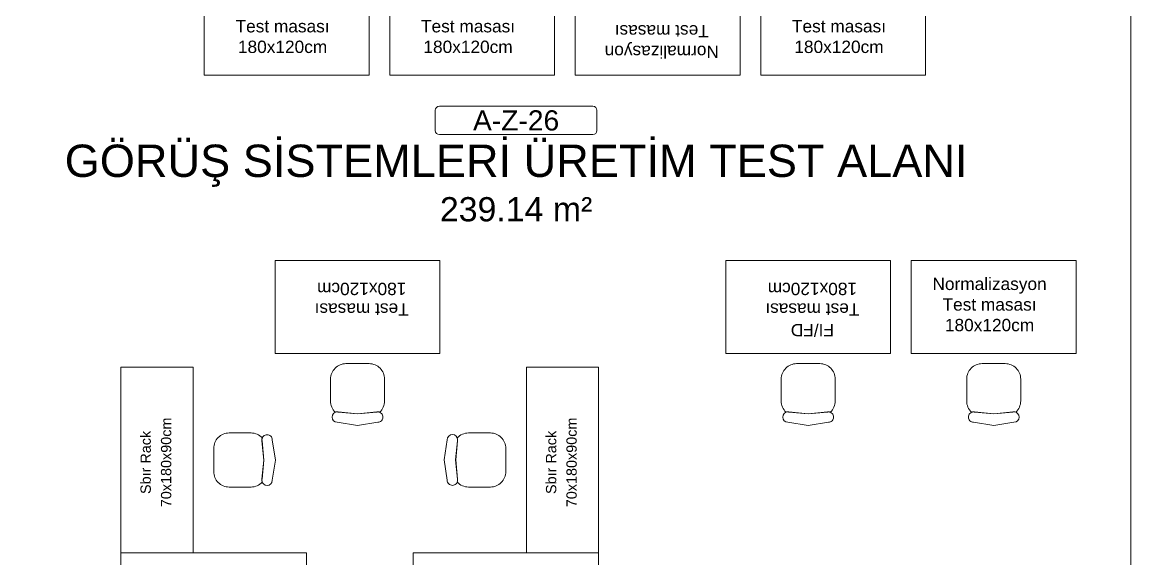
# Model space of a CAD drawing. Header units: centimetres. Extents: x 394264 to 551709, y 50011 to 59011.
# Drawn here: x 507209 to 508304, y 52765 to 53285 of the extents above; entities that cross this region are included whole.
import ezdxf
from ezdxf.enums import TextEntityAlignment as Align

# ---------------------------------------------------------------- set-up
doc = ezdxf.new("R2010")
doc.units = ezdxf.units.CM
doc.linetypes.add('DASHDOT', pattern=[25.4, 12.7, -6.35, 0, -6.35])
doc.layers.get('0').update_dxf_attribs({"lineweight": 9})
doc.layers.add('-MH_Ad', color=1, linetype='Continuous', lineweight=9, true_color=0xff0000)
for name, color, linetype, lineweight in [('0-KRCN-MİMARİ-220526', 8, 'Continuous', 9), ('A_Aks', 30, 'DASHDOT', 9), ('M00_Mahal_No$0$MH_Alan', 51, 'Continuous', 9), ('MH_Alan', 51, 'Continuous', 9), ('TF_Cihaz', 20, 'Continuous', 13), ('TF_Mobilya', 142, 'Continuous', 9)]:
    doc.layers.add(name, color=color, linetype=linetype, lineweight=lineweight)
doc.layers.add('TF_Cihaz_yazı', color=5, linetype='Continuous')
doc.styles.add('M00_Mahal_No$0$Kalin01', font='swissk.ttf')
doc.styles.add('M00_Mahal_No$0$Normal', font='swiss.ttf')
doc.styles.add('MP_KAPI_POZ', font='arial.ttf')

# ---------------------------------------------------------------- blocks, each defined once
blk = doc.blocks.new('a_aks')
at = {"layer": 'A_Aks', "color": 8, "ltscale": 200}
for p, q in [((2830.000000000058, 5308.0450796808), (2830.000000000058, -831.106563904963)), ((3230.000000000058, 5308.0450796808), (3230.000000000058, -831.106563904963)), ((3630.000000000058, 5308.0450796808), (3630.000000000058, -831.106563904963))]:
    blk.add_line(p, q, dxfattribs=at)
blk = doc.blocks.new('mimari_yeni_durum')
at = {"layer": 'A_Aks', "color": 8}
blk.add_blockref('a_aks', (0, 0), dxfattribs=at)
blk = doc.blocks.new('görüş_sis_üretim_alanı')
at = {"color": 8}
for p, q in [((1287.338893650471, 634.5), (1264.858806996936, 634.5)), ((1724.74004332671, 634.5), (1702.259956673175, 634.5)), ((1882.259956673173, 634.5), (1904.740043326708, 634.5)), ((1249.872082561236, 619.4796285586308), (1249.872082561236, 604.4592571172616)), ((1302.32561808617, 598.3015572111726), (1302.32561808617, 619.4796285586308)), ((1687.273232237476, 619.4796285586308), (1687.273232237476, 604.4592571172616)), ((1739.72676776241, 598.3015572111726), (1739.72676776241, 619.4796285586308)), ((1867.273232237474, 598.3015572111726), (1867.273232237474, 619.4796285586308)), ((1919.726767762408, 619.4796285586308), (1919.726767762408, 604.4592571172616)), ((1249.872082561236, 604.4592571172616), (1249.872082561236, 598.3015572111726)), ((1687.273232237476, 604.4592571172616), (1687.273232237476, 598.3015572111726)), ((1919.726767762408, 604.4592571172616), (1919.726767762408, 598.3015572111726)), ((1257.364564558802, 587.6680517249697), (1276.022610108939, 585.8467643464537)), ((1257.364564558802, 587.5865659596202), (1276.022610108939, 585.7652785810133)), ((1276.022610108939, 585.8467643464537), (1294.680655409284, 587.6680517249697)), ((1276.022610108939, 585.7652785810133), (1294.680655409284, 587.5865659596202)), ((1694.765714235042, 587.6680517249697), (1713.423759785179, 585.8467643464537)), ((1694.765714235042, 587.5865659596202), (1713.423759785179, 585.7652785810133)), ((1713.423759785179, 585.8467643464537), (1732.081805085523, 587.6680517249697)), ((1713.423759785179, 585.7652785810133), (1732.081805085523, 587.5865659596202)), ((1893.576240214705, 585.8467643464537), (1874.91819491436, 587.6680517249697)), ((1893.576240214705, 585.7652785810133), (1874.91819491436, 587.5865659596202)), ((1912.234285764842, 587.6680517249697), (1893.576240214705, 585.8467643464537)), ((1912.234285764842, 587.5865659596202), (1893.576240214705, 585.7652785810133)), ((1275.97611054924, 574.5147144565381), (1256.397123039402, 577.61252938096)), ((1275.97611054924, 574.4999999999636), (1275.97611054924, 574.5147144565381)), ((1276.022610108939, 574.5073572282963), (1275.97611054924, 574.4999999999636)), ((1276.069109418844, 574.4999999999636), (1276.022610108939, 574.5073572282963)), ((1295.648097178455, 577.61252938096), (1276.069109418844, 574.5147144565381)), ((1276.069109418844, 574.5147144565381), (1276.069109418844, 574.4999999999636)), ((1713.377260225479, 574.5147144565381), (1693.798272715641, 577.61252938096)), ((1713.377260225479, 574.4999999999636), (1713.377260225479, 574.5147144565381)), ((1713.423759785179, 574.5073572282963), (1713.377260225479, 574.4999999999636)), ((1713.470259095084, 574.4999999999636), (1713.423759785179, 574.5073572282963)), ((1733.049246854695, 577.61252938096), (1713.470259095084, 574.5147144565381)), ((1713.470259095084, 574.5147144565381), (1713.470259095084, 574.4999999999636)), ((1873.950753145189, 577.61252938096), (1893.5297409048, 574.5147144565381)), ((1893.5297409048, 574.5147144565381), (1893.5297409048, 574.4999999999636)), ((1893.5297409048, 574.4999999999636), (1893.576240214705, 574.5073572282963)), ((1893.576240214705, 574.5073572282963), (1893.622739774404, 574.4999999999636)), ((1893.622739774404, 574.5147144565381), (1913.201727284242, 577.61252938096)), ((1893.622739774404, 574.4999999999636), (1893.622739774404, 574.5147144565381)), ((1172.698442788944, 567.2267677622349), (1151.520371441486, 567.2267677622349)), ((1185.153235653663, 540.9237597850042), (1183.331948275147, 559.5818050853486)), ((1185.234721419103, 540.9237597850042), (1183.413434040496, 559.5818050853486)), ((1193.387470619156, 560.5492468545199), (1196.485285543578, 540.9702590949091)), ((1360.014714456771, 541.1227397741714), (1363.112529381193, 560.7017272840094)), ((1373.086565959853, 559.734285764609), (1371.265278581246, 541.0762402144719)), ((1373.168051725203, 559.734285764609), (1371.346764346687, 541.0762402144719)), ((1389.959257117494, 567.2267677621749), (1383.801557211405, 567.2267677621749)), ((1404.979628558864, 567.2267677621749), (1389.959257117494, 567.2267677621749)), ((1136.500000000116, 552.2400433265357), (1136.500000000116, 529.7599566730005)), ((1420.000000000233, 529.7599566729405), (1420.000000000233, 552.2400433264756)), ((1183.331948275147, 522.2657142348671), (1185.153235653663, 540.9237597850042)), ((1183.413434040496, 522.2657142348671), (1185.234721419103, 540.9237597850042)), ((1196.485285543578, 540.8772602253048), (1193.387470619156, 521.2982727154667)), ((1196.485285543578, 540.9702590949091), (1196.500000000153, 540.9702590949091)), ((1196.500000000153, 540.8772602253048), (1196.485285543578, 540.8772602253048)), ((1196.500000000153, 540.9702590949091), (1196.49264277182, 540.9237597850042)), ((1196.49264277182, 540.9237597850042), (1196.500000000153, 540.8772602253048)), ((1360.007357228529, 541.0762402144719), (1360.000000000196, 541.1227397741714)), ((1360.000000000196, 541.1227397741714), (1360.014714456771, 541.1227397741714)), ((1360.000000000196, 541.029740904567), (1360.007357228529, 541.0762402144719)), ((1360.014714456771, 541.029740904567), (1360.000000000196, 541.029740904567)), ((1363.112529381193, 521.4507531449563), (1360.014714456771, 541.029740904567)), ((1371.265278581246, 541.0762402144719), (1373.086565959853, 522.4181949141275)), ((1371.346764346687, 541.0762402144719), (1373.168051725203, 522.4181949141275)), ((1151.520371441486, 514.7732322373013), (1166.540742882855, 514.7732322373013)), ((1166.540742882855, 514.7732322373013), (1172.698442788944, 514.7732322373013)), ((1383.801557211405, 514.7732322372412), (1404.979628558864, 514.7732322372412))]:
    blk.add_line(p, q, dxfattribs=at)
for centre, radius, start, end in [((1264.875630499759, 619.4964520614776), 15.00355737062958, 90.0642458242758, 180.0642458243279), ((1287.322070147648, 619.4964520614776), 15.00355737062957, 359.9357541756721, 89.9357541757242), ((1702.276780175998, 619.4964520614776), 15.00355737062958, 90.0642458242758, 180.0642458243279), ((1724.723219823887, 619.4964520614776), 15.00355737062957, 359.9357541756721, 89.9357541757242), ((1882.276780175996, 619.4964520614776), 15.00355737062957, 90.0642458242758, 180.0642458243279), ((1904.723219823885, 619.4964520614776), 15.00355737062958, 359.9357541756721, 89.9357541757242), ((1264.887142415486, 598.2892891718366), 15.0150648660318, 179.9531865525263, 226.7734159277499), ((1287.310609248274, 598.2892416553768), 15.01501388860716, 312.9892705947901, 0.04699492456436882), ((1702.288292091725, 598.2892891718366), 15.0150648660318, 179.9531865525263, 226.7734159277499), ((1724.711758924514, 598.2892416553768), 15.01501388860716, 312.9892705947901, 0.04699492456436882), ((1882.28824107537, 598.2892416553768), 15.01501388860716, 179.9530050754356, 227.0107294052099), ((1904.711707908158, 598.2892891718366), 15.0150648660318, 313.2265840722501, 0.04681344747370842), ((1151.503547938639, 552.2232198237125), 15.00355737062957, 89.93575417567209, 179.9357541757242), ((1172.71075834474, 552.2117589243389), 15.01501388860716, 42.98927059479016, 90.04699492456439), ((1383.789289172069, 552.2117079079253), 15.01506486603181, 89.9531865525263, 136.7734159277407), ((1404.99645206171, 552.2232198236525), 15.0035573706296, 0.0642458242757939, 90.06424582432791), ((1151.503547938639, 529.7767801758237), 15.00355737062958, 180.0642458242758, 270.0642458243279), ((1404.99645206171, 529.7767801757636), 15.00355737062958, 269.9357541756721, 359.9357541757242), ((1172.71071082828, 529.7882920915508), 15.0150648660318, 269.9531865525263, 316.7734159277406), ((1383.78924165561, 529.7882410751372), 15.01501388860718, 222.9892705947902, 270.0469949245644)]:
    blk.add_arc(centre, radius, start, end, dxfattribs=at)
for centre, major_axis, ratio, start_param, end_param in [((1256.397122932489, 582.687508209412), (-4.507487134243108e-15, -5.074979344538641), 0.992781984588984, 3.14159263237028, 4.71238890488153), ((1256.397122932489, 582.6875087254593), (-4.507487134243824e-15, -5.074979344539447), 0.992781984588984, -1.570796300619888, 2.12193549635599e-08), ((1256.397123613155, 582.606017596001), (-4.507491440176758e-15, -5.074984192588937), 0.9927819845889841, -3.141592539712718, -2.77762480497733), ((1256.397123513907, 582.6875106660482), (-4.507484952387279e-15, -5.074976887987369), 0.992781984588984, 2.948377082929941, 3.141592747764788), ((1256.397123513885, 582.6060249005168), (-4.507484952449736e-15, -5.074976888057687), 0.9927819845889839, 2.948377082930679, 3.141592747762852), ((1295.648096454293, 582.6875108242093), (-1.740843384664546e-14, 5.074976729765149), 0.9927820003209198, -1.437291705821697e-07, 0.1932155736812054), ((1295.648096454315, 582.6060250587689), (6.215054007931804e-16, 5.074976729828524), 0.9927820003209198, -1.437273546803314e-07, 0.1932155736806125), ((1295.648097422063, 582.6875086791661), (-1.740844120474856e-14, 5.074978874828992), 0.9927820003209201, -1.570796343845732, 4.835161996193366e-08), ((1295.648096168779, 582.6060148807046), (6.215066472468001e-16, 5.074986907894727), 0.99278200032092, -0.3868147344179186, -2.003990402800579e-07), ((1295.648097422063, 582.6875082557963), (-1.740844120475143e-14, 5.074978874829828), 0.9927820003209198, 3.141592605238328, 4.712389046763695), ((1693.798272608728, 582.687508209412), (-4.507487134243108e-15, -5.074979344538641), 0.992781984588984, 3.14159263237028, 4.71238890488153), ((1693.798272608728, 582.6875087254593), (-4.507487134243824e-15, -5.074979344539447), 0.992781984588984, -1.570796300619888, 2.12193549635599e-08), ((1693.798273289394, 582.606017596001), (-4.507491440176758e-15, -5.074984192588937), 0.9927819845889841, -3.141592539712718, -2.77762480497733), ((1693.798273190147, 582.6875106660482), (-4.507484952387279e-15, -5.074976887987369), 0.992781984588984, 2.948377082929941, 3.141592747764788), ((1693.798273190125, 582.6060249005168), (-4.507484952449736e-15, -5.074976888057687), 0.9927819845889839, 2.948377082930679, 3.141592747762852), ((1733.049246130533, 582.6875108242093), (-1.740843384664546e-14, 5.074976729765149), 0.9927820003209198, -1.437291705821697e-07, 0.1932155736812054), ((1733.049246130555, 582.6060250587689), (6.215054007931804e-16, 5.074976729828524), 0.9927820003209198, -1.437273546803314e-07, 0.1932155736806125), ((1733.049247098303, 582.6875086791661), (-1.740844120474856e-14, 5.074978874828992), 0.9927820003209201, -1.570796343845732, 4.835161996193366e-08), ((1733.049245845019, 582.6060148807046), (6.215066472468001e-16, 5.074986907894727), 0.99278200032092, -0.3868147344179186, -2.003990402800579e-07), ((1733.049247098303, 582.6875082557963), (-1.740844120475143e-14, 5.074978874829828), 0.9927820003209198, 3.141592605238328, 4.712389046763695), ((1188.31249132095, 560.549247098128), (-5.074978874828992, -1.690307518896425e-14), 0.9927820003209201, -1.570796343845732, 4.835161996193366e-08), ((1188.312489175907, 560.5492461303584), (-5.074976729765149, -1.690306804446645e-14), 0.9927820003209198, -1.437291705821697e-07, 0.1932155736812054), ((1188.393985119412, 560.5492458448443), (-5.074986907894727, 1.126873462963191e-15), 0.99278200032092, -0.3868147344179186, -2.003990402800579e-07), ((1188.393974941348, 560.5492461303802), (-5.074976729828524, 1.126871202978502e-15), 0.9927820003209198, -1.437273546803314e-07, 0.1932155736806125), ((1188.31249174432, 560.549247098128), (-5.074978874829828, -1.690307518896704e-14), 0.9927820003209198, 3.141592605238328, 4.712389046763695), ((1368.187508725692, 560.7017273909223), (-5.074979344539451, 2.759109629679954e-15), 0.9927819845889841, -1.570796300619888, 2.12193549635599e-08), ((1368.187508209645, 560.7017273909223), (-5.074979344538646, 2.759109629679515e-15), 0.992781984588984, 3.14159263237028, 4.71238890488153), ((1368.106017596234, 560.7017267102565), (-5.074984192588942, 2.759112265414825e-15), 0.9927819845889843, -3.141592539712718, -2.77762480497733), ((1368.10602490075, 560.701726809526), (-5.074976888057691, 2.75910829416664e-15), 0.9927819845889839, 2.948377082930679, 3.141592747762852), ((1368.187510666281, 560.7017268095042), (-5.074976887987374, 2.759108294128409e-15), 0.992781984588984, 2.948377082929941, 3.141592747764788), ((1188.312489334068, 521.298273189972), (5.074976887987369, -5.012850770322048e-15), 0.992781984588984, 2.948377082929941, 3.141592747764788), ((1188.312491790704, 521.2982726085538), (5.074979344538641, -5.012853196801066e-15), 0.992781984588984, 3.14159263237028, 4.71238890488153), ((1188.3939750996, 521.2982731899501), (5.074976888057687, -5.012850770391505e-15), 0.9927819845889839, 2.948377082930679, 3.141592747762852), ((1188.393982404115, 521.2982732892197), (5.074984192588937, -5.012857985503201e-15), 0.9927819845889841, -3.141592539712718, -2.77762480497733), ((1188.312491274657, 521.2982726085538), (5.074979344539447, -5.012853196801863e-15), 0.992781984588984, -1.570796300619888, 2.12193549635599e-08), ((1368.187508256029, 521.4507529013481), (5.074978874829832, 1.915681854749599e-14), 0.9927820003209198, 3.141592605238328, 4.712389046763695), ((1368.187508679399, 521.4507529013481), (5.074978874828996, 1.915681854749284e-14), 0.9927820003209201, -1.570796343845732, 4.835161996193366e-08), ((1368.106014880937, 521.4507541546318), (5.074986907894732, 1.126873462963192e-15), 0.99278200032092, -0.3868147344179186, -2.003990402800579e-07), ((1368.106025059002, 521.4507538690959), (5.074976729828529, 1.126871202978503e-15), 0.9927820003209198, -1.437273546803314e-07, 0.1932155736806125), ((1368.187510824442, 521.4507538691178), (5.074976729765154, 1.915681045039533e-14), 0.9927820003209198, -1.437291705821697e-07, 0.1932155736812054)]:
    blk.add_ellipse(centre, major_axis=major_axis, ratio=ratio, start_param=start_param, end_param=end_param, dxfattribs=at)
at = {"color": 8, "extrusion": (0, 0, -1)}
for centre, major_axis, ratio, start_param, end_param in [((1873.950752901581, 582.6875086791661), (1.865145253170851e-14, 5.074978874828992), 0.9927820003209201, -1.570796343845732, 4.835161996193366e-08), ((1873.950752901581, 582.6875082557963), (1.865145253171158e-14, 5.074978874829828), 0.9927820003209198, 3.141592605238328, 4.712389046763695), ((1873.950754154865, 582.6060148807046), (6.215066472468001e-16, 5.074986907894727), 0.99278200032092, -0.3868147344179186, -2.003990402800579e-07), ((1873.950753869351, 582.6875108242093), (1.865144464821629e-14, 5.074976729765149), 0.9927820003209198, -1.437291705821697e-07, 0.1932155736812054), ((1873.950753869329, 582.6060250587689), (6.215054007931804e-16, 5.074976729828524), 0.9927820003209198, -1.437273546803314e-07, 0.1932155736806125), ((1913.201726809737, 582.6875106660482), (3.264474112063173e-15, -5.074976887987369), 0.992781984588984, 2.948377082929941, 3.141592747764788), ((1913.201726809759, 582.6060249005168), (3.264474112108407e-15, -5.074976888057687), 0.9927819845889839, 2.948377082930679, 3.141592747762852), ((1913.201727391155, 582.687508209412), (3.264475692237472e-15, -5.074979344538641), 0.992781984588984, 3.14159263237028, 4.71238890488153), ((1913.201726710489, 582.606017596001), (3.264478810741266e-15, -5.074984192588937), 0.9927819845889841, -3.141592539712718, -2.77762480497733), ((1913.201727391155, 582.6875087254593), (3.264475692237991e-15, -5.074979344539447), 0.992781984588984, -1.570796300619888, 2.12193549635599e-08)]:
    blk.add_ellipse(centre, major_axis=major_axis, ratio=ratio, start_param=start_param, end_param=end_param, dxfattribs=at)
at = {"layer": 'TF_Cihaz', "color": 8}
for points in [[(1116.500000000175, 630.9999999998257), (1046.500000000175, 630.9999999998256), (1046.500000000175, 450.9999999998254), (1116.500000000175, 450.9999999998254)], [(1510.000000000175, 630.9999999997674), (1440.000000000175, 630.9999999997674), (1440.000000000175, 450.9999999997672), (1510.000000000175, 450.9999999997672)], [(1226.500000000175, 450.999999999826), (1046.500000000174, 450.9999999998259), (1046.500000000174, 30.99999999982534), (1226.500000000175, 30.99999999982538)], [(1510.000000000175, 450.9999999998258), (1330.000000000174, 450.9999999998257), (1330.000000000174, 30.99999999982534), (1510.000000000175, 30.99999999982538)]]:
    blk.add_lwpolyline(points, close=True, dxfattribs=at)
at = {"layer": 'TF_Mobilya', "color": 8}
for points in [[(1287.357315561036, 914.5), (1287.357315561036, 1004.5), (1127.357315561036, 1004.5), (1127.357315561036, 914.5)], [(1467.357315561036, 914.5), (1467.357315561036, 1004.5), (1307.357315561036, 1004.5), (1307.357315561036, 914.5)], [(1487.357315561036, 1004.5), (1487.357315561036, 914.5), (1647.357315561036, 914.5), (1647.357315561036, 1004.5)], [(1827.357315561036, 914.5), (1827.357315561036, 1004.5), (1667.357315561036, 1004.5), (1667.357315561036, 914.5)], [(1196.098850323702, 734.5), (1196.098850323702, 644.5), (1356.098850323702, 644.5), (1356.098850323702, 734.5)], [(1633.499999999942, 734.5), (1633.499999999942, 644.5), (1793.499999999942, 644.5), (1793.499999999942, 734.5)], [(1973.499999999942, 644.5), (1973.499999999942, 734.5), (1813.499999999942, 734.5), (1813.499999999942, 644.5)]]:
    blk.add_lwpolyline(points, close=True, dxfattribs=at)
at = {"layer": 'TF_Cihaz_yazı', "color": 8, "style": 'MP_KAPI_POZ'}
for s, height, p in [('70x180x90cm', 10.00000000000002, (1090.301121183904, 538.6729743478355)), ('70x180x90cm', 10.00000000000001, (1483.801121183904, 538.6729743477773)), ('Sbır Rack', 10.00000000000002, (1070.456646422623, 538.6729743478355)), ('Sbır Rack', 10.00000000000001, (1463.956646422623, 538.6729743477773))]:
    blk.add_text(s, height=height, rotation=90, dxfattribs=at).set_placement(p, align=Align.MIDDLE_CENTER)
at = {"layer": 'TF_Mobilya', "color": 8, "style": 'MP_KAPI_POZ'}
for s, p in [('Test masası', (1203.33682931622, 961.9776647874969)), ('Test masası', (1383.33682931622, 961.9776647874969)), ('Test masası', (1743.33682931622, 961.9776647874969)), ('180x120cm', (1203.33682931622, 941.9776647874969)), ('180x120cm', (1383.33682931622, 941.9776647874969)), ('180x120cm', (1743.33682931622, 941.9776647874969)), ('Normalizasyon', (1889.479513755126, 711.9776647874969)), ('Test masası', (1889.479513755126, 691.9776647874969)), ('180x120cm', (1889.479513755126, 671.9776647874969))]:
    blk.add_text(s, height=12, dxfattribs=at).set_placement(p, align=Align.MIDDLE_CENTER)
for s, p in [('Test masası', (1571.377801805851, 957.0223352125031)), ('Normalizasyon', (1571.377801805851, 937.0223352125031)), ('180x120cm', (1280.119336568518, 707.0223352125031)), ('180x120cm', (1717.520486244757, 707.0223352125031)), ('Test masası', (1280.119336568518, 687.0223352125031)), ('Test masası', (1717.520486244757, 687.0223352125031)), ('FI/FD', (1717.520486244757, 667.0223352125031))]:
    blk.add_text(s, height=12, rotation=180, dxfattribs=at).set_placement(p, align=Align.MIDDLE_CENTER)
blk = doc.blocks.new('M00_Mahal_No$0$MHL')
at = {"color": 0, "linetype": 'ByBlock', "lineweight": -2}
blk.add_lwpolyline([(-100, -5.00000000372529), (-100, -30.00000000372529, 0.4142135623730951), (-95, -35.00000000372529), (95, -35.00000000372529, 0.4142135623730951), (100, -30.00000000372529), (100, -5.00000000372529, 0.4142135623730951), (95, -3.725290298461914e-09), (-95, -3.725290298461914e-09, 0.4142135623730951)], format="xyb", close=True, dxfattribs=at)
for tag, height, style, p in [('MAHALNO', 25, 'M00_Mahal_No$0$Kalin01', (0, -17.5)), ('MAHALADI', 40, 'M00_Mahal_No$0$Normal', (0, -67.5))]:
    blk.add_attdef(tag, text='', height=height, dxfattribs=dict(at, style=style)).set_placement(p, align=Align.MIDDLE_CENTER)
at = {"layer": 'M00_Mahal_No$0$MH_Alan', "style": 'M00_Mahal_No$0$Normal'}
blk.add_attdef('ALAN', text='', height=40, dxfattribs=at).set_placement((0, -127.5), align=Align.MIDDLE_CENTER)
blk = doc.blocks.new('A$C17b1b0ad')
at = {"layer": 'MH_Alan', "color": 8}
blk.add_lwpolyline([(1701.999999999942, 1271.500000000058), (1701.999999999884, 949.9999999991851), (2251.000000000233, 950.0000000008149), (2251.000000000233, 77.00000000011642), (2403.499999999884, 76.99999999837019), (2403.499999999884, 87.99999999982538), (2456.500000000175, 87.99999999982538), (2456.500000000233, 76.99999999994179), (2803.499999999884, 77.00000000011642), (2803.5, 88.00000000040745), (2856.500000000233, 88.0000000007567), (2856.500000000291, 76.99999999825377), (3203.499999999825, 76.99999999458669), (3203.5, 87.99999999982538), (3256.500000000233, 87.99999999982538), (3256.500000000233, 77.00000000011642), (3603.499999999942, 76.99999999825377), (3603.499999999942, 87.99999999982538), (3656.500000000233, 88.00000000040745), (3656.500000000233, 77.00000000011642), (3656.500000000233, 77.00000000011642), (3656.500000000233, 88.00000000011642), (3656.500000000233, 88.00000000011642), (3656.500000000291, 1645.5)], dxfattribs=at)
blk.add_lwpolyline([(3656.500000000233, 77.00000000011642), (4003.5, 77.00000000011642), (4003.5, 88.00000000011642), (4017.499999999942, 88.00000000011642), (4017.499999999942, 1645.5), (4002.500000000058, 1645.5), (4002.500000000058, 1661.5), (3656.500000000233, 1661.5), (3656.500000000233, 87.99999999982538), (3656.500000000233, 87.99999999982538)], close=True, dxfattribs=at)
at = {"layer": '-MH_Ad', "color": 8}
ref = blk.add_blockref('M00_Mahal_No$0$MHL', (3059.985793427157, 941.3043618488591), dxfattribs=dict(at, xscale=0.7839999999999999, yscale=0.7839999999999999, zscale=0.7839999999999999))
ref.add_attrib('MAHALNO', 'A-Z-26', dxfattribs={"layer": '0', "color": 0, "linetype": 'ByBlock', "lineweight": -2, "height": 19.6, "style": 'M00_Mahal_No$0$Kalin01'}).set_placement((3059.985793427157, 927.5843618491199), align=Align.MIDDLE_CENTER)
ref.add_attrib('MAHALADI', 'GÖRÜŞ SİSTEMLERİ ÜRETİM TEST ALANI', dxfattribs={"layer": '0', "color": 0, "linetype": 'ByBlock', "lineweight": -2, "height": 31.36, "style": 'M00_Mahal_No$0$Normal'}).set_placement((3059.985793427157, 888.38436184905), align=Align.MIDDLE_CENTER)
ref.add_attrib('ALAN', '239.14 m²', dxfattribs={"layer": 'M00_Mahal_No$0$MH_Alan', "height": 23.52, "style": 'M00_Mahal_No$0$Normal'}).set_placement((3059.985793427157, 841.3443618495949), align=Align.MIDDLE_CENTER)
blk = doc.blocks.new('A$C9e52caec')
at = {"layer": '-MH_Ad', "color": 8}
blk.add_blockref('A$C17b1b0ad', (0, 0), dxfattribs=at)
at = {"color": 8}
blk.add_blockref('mimari_yeni_durum', (0, 0), dxfattribs=at)
at = {"layer": 'TF_Mobilya', "color": 8}
blk.add_blockref('görüş_sis_üretim_alanı', (1630.000000000058, 57), dxfattribs=at)

msp = doc.modelspace()

# ---------------------------------------------------------------- block references
at = {"layer": '0-KRCN-MİMARİ-220526', "rotation": 359.999999999997}
msp.add_blockref('A$C9e52caec', (504627.5064516328, 52262.36764499504, 73.99902343749999), dxfattribs=at)

doc.saveas('drawing.dxf')
